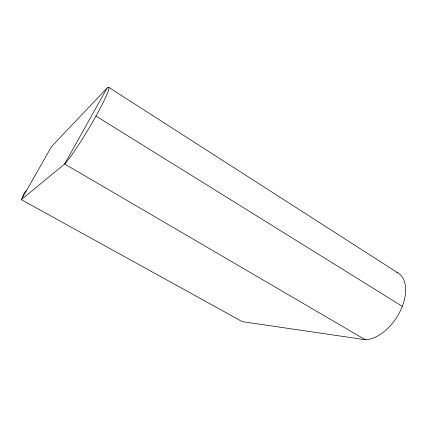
<?xml version="1.0" encoding="UTF-8"?>
<svg xmlns="http://www.w3.org/2000/svg" width="427" height="427" viewBox="0 0 427 427"><rect width="100%" height="100%" fill="white"/><g stroke="black" fill="none" stroke-linecap="round" stroke-linejoin="round"><path stroke-width="0.64" d="M21.35 199.665L51.523 146.61L107.076 88.047L64.648 163.995L21.35 199.665L242.322 321.659L365.293 339.721A38.318 22.807 -57.2 0 0 400.739 310.034A38.318 22.807 -57.2 0 0 396.758 272.25M26.816 190.052C24.777 191.803 23.031 194.573 22.722 197.253M365.293 339.721L64.648 163.995A45.657 3.987 -59.2 0 0 95.632 116.662A45.657 3.987 -59.2 0 0 107.076 88.047M95.968 116.053L402.309 306.351M108.639 87.279L397.836 272.837"/></g></svg>
